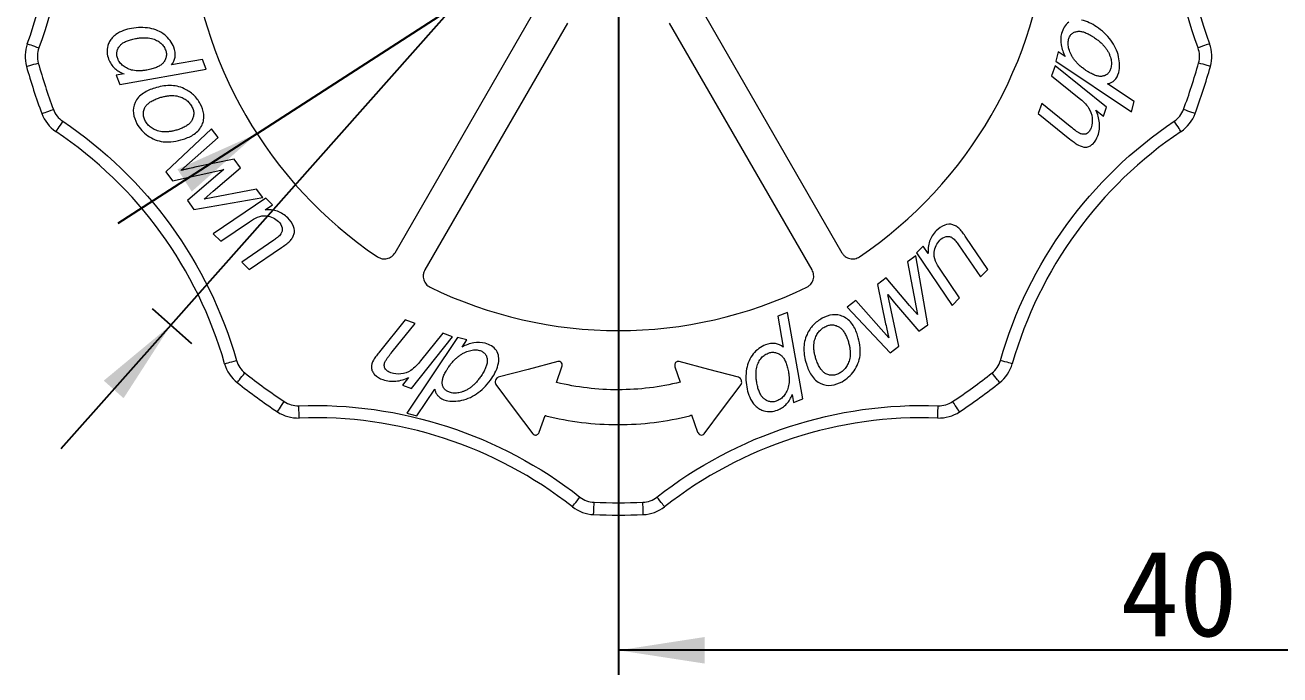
# Model space of a CAD drawing. Header units: millimetres. Extents: x 2 to 295, y 1 to 209.
# Drawn here: x 67.1 to 118.1, y 91.2 to 117.6 of the extents above; entities that cross this region are included whole.
import ezdxf

# ---------------------------------------------------------------- set-up
doc = ezdxf.new("R2010")
doc.units = ezdxf.units.MM
doc.linetypes.add('CENTER', pattern=[10.16, 6.35, -1.27, 1.27, -1.27])
doc.layers.add('DIM', color=5, linetype='Continuous')
doc.layers.add('中心线', color=1, linetype='CENTER', lineweight=15)
doc.styles.add('SLDTEXTSTYLE0', font='SIMSUN.TTC', dxfattribs={"width": 0.67})
doc.styles.add('SLDTEXTSTYLE14', font='SIMSUN.TTC')
doc.dimstyles.new('SLDDIMSTYLE0', dxfattribs={"dimtxt": 3.5, "dimasz": 3.5, "dimexe": 0, "dimexo": 0.0625, "dimgap": 0.875, "dimtad": 2, "dimrnd": 1e-09, "dimzin": 12, "dimdsep": 46, "dimtxsty": 'SLDTEXTSTYLE0', "dimsah": 1, "dimcen": 0.09, "dimadec": 0, "dimazin": 3, "dimtfac": 1, "dimtmove": 0, "dimatfit": 0, "dimfxl": 0, "dimfrac": 2, "dimtolj": 1, "dimtzin": 12, "dimarcsym": 0})
doc.dimstyles.new('SLDDIMSTYLE2', dxfattribs={"dimtxt": 3.5, "dimasz": 3.5, "dimexe": 0, "dimexo": 0.0625, "dimgap": 0.875, "dimtad": 2, "dimrnd": 1e-09, "dimzin": 12, "dimdsep": 46, "dimtxsty": 'SLDTEXTSTYLE0', "dimsah": 1, "dimcen": 0.09, "dimadec": 0, "dimazin": 3, "dimtfac": 1, "dimtofl": 0, "dimtmove": 0, "dimatfit": 3, "dimfxl": 0, "dimfrac": 2, "dimtolj": 1, "dimtzin": 12, "dimarcsym": 0})

# ---------------------------------------------------------------- blocks, each defined once
blk = doc.blocks.new('_D_1')
at = {"layer": 'DIM'}
for p, q in [((105.918, 132.196), (124.641, 144.291)), ((76.519, 113.204), (105.918, 132.196)), ((76.519, 113.204), (70.865, 109.551))]:
    blk.add_line(p, q, dxfattribs=at)
for points in [[(105.918, 132.196), (109.15, 133.643), (108.565, 134.547)], [(76.519, 113.204), (73.287, 111.757), (73.871, 110.852)]]:
    blk.add_solid(points, dxfattribs=at)
at = {"layer": 'DIM', "char_height": 3.5, "attachment_point": 1, "rotation": 32.8634, "style": 'SLDTEXTSTYLE14'}
for s, insert in [('35', (120.144, 146.235)), ('%%c', (116.893, 144.135))]:
    blk.add_mtext(s, dxfattribs=dict(at, insert=insert))
blk = doc.blocks.new('_D_2')
at = {"layer": 'DIM'}
for p, q in [((106.2, 142.829), (115.174, 152.944)), ((107.061, 142.065), (105.452, 143.492)), ((73.018, 105.426), (106.2, 142.829)), ((73.879, 104.662), (72.27, 106.09)), ((73.018, 105.426), (68.551, 100.391))]:
    blk.add_line(p, q, dxfattribs=at)
for points in [[(106.2, 142.829), (108.926, 145.089), (108.12, 145.804)], [(73.018, 105.426), (70.292, 103.165), (71.098, 102.451)]]:
    blk.add_solid(points, dxfattribs=at)
at = {"layer": 'DIM', "char_height": 3.5, "attachment_point": 1, "rotation": 48.4215, "style": 'SLDTEXTSTYLE14'}
for s, insert in [('50', (110.321, 153.611)), ('%%c', (107.753, 150.716))]:
    blk.add_mtext(s, dxfattribs=dict(at, insert=insert))
blk = doc.blocks.new('_D_4')
at = {"layer": 'DIM'}
for p, q in [((91.218, 121.7), (91.218, 91.202)), ((131.218, 102.2), (131.218, 91.202)), ((131.218, 92.202), (91.218, 92.202))]:
    blk.add_line(p, q, dxfattribs=at)
for points in [[(91.218, 92.202), (94.718, 91.664), (94.718, 92.741)], [(131.218, 92.202), (127.718, 92.741), (127.718, 91.664)]]:
    blk.add_solid(points, dxfattribs=at)
at = {"layer": 'DIM', "insert": (111.626, 96.275), "char_height": 3.5, "attachment_point": 1, "style": 'SLDTEXTSTYLE14'}
blk.add_mtext('40', dxfattribs=at)
blk = doc.blocks.new('SW_CENTERMARKSYMBOL_0')
at = {"layer": '中心线', "color": 0}
for p, q in [((0, 5), (0, 19.5)), ((0, 0), (0, 2.5)), ((-5, 0), (-19.5, 0)), ((0, 0), (-2.5, 0)), ((0, 0), (0, -2.5)), ((0, 0), (2.5, 0)), ((5, 0), (19.5, 0)), ((0, -5), (0, -19.5))]:
    blk.add_line(p, q, dxfattribs=at)

msp = doc.modelspace()

# ---------------------------------------------------------------- linework, layer by layer
at = {"color": 7, "linetype": 'Continuous', "lineweight": 15}
for p, q in [((82.133, 108.364), (87.928, 118.401)), ((94.508, 118.401), (100.303, 108.364)), ((89.141, 117.701), (83.346, 107.664)), ((99.091, 107.664), (93.296, 117.701)), ((109.098, 116.536), (108.998, 116.157)), ((109.387, 116.342), (109.098, 116.536)), ((70.943, 115.208), (74.455, 115.826)), ((74.302, 116.225), (73.042, 116.003)), ((74.455, 115.826), (74.302, 116.225)), ((108.974, 115.958), (108.829, 115.553)), ((111.066, 114.28), (108.974, 115.958)), ((108.998, 116.157), (112.079, 114.093)), ((71.121, 115.637), (70.8, 115.581)), ((70.8, 115.581), (70.943, 115.208)), ((108.829, 115.553), (109.95, 114.654)), ((112.189, 114.508), (111.105, 115.235)), ((108.425, 114.427), (108.28, 114.023)), ((109.586, 113.497), (108.425, 114.427)), ((110.936, 113.918), (111.066, 114.28)), ((112.079, 114.093), (112.189, 114.508)), ((108.28, 114.023), (109.576, 112.983)), ((110.629, 114.165), (110.936, 113.918)), ((74.674, 113.4), (72.814, 111.654)), ((74.94, 113.045), (74.674, 113.4)), ((73.431, 111.71), (74.939, 113.045)), ((73.083, 111.294), (75.179, 111.749)), ((75.593, 112.173), (73.989, 111.837)), ((74.736, 110.863), (75.857, 111.82)), ((75.179, 111.749), (74.842, 111.479)), ((75.857, 111.82), (75.593, 112.173)), ((72.814, 111.654), (73.083, 111.294)), ((74.842, 111.479), (73.691, 110.482)), ((76.508, 110.95), (74.368, 110.546)), ((74.368, 110.547), (74.736, 110.863)), ((76.759, 110.616), (76.508, 110.95)), ((73.691, 110.482), (73.959, 110.125)), ((73.959, 110.125), (76.759, 110.616)), ((76.878, 110.588), (74.743, 109.134)), ((76.849, 110.109), (77.153, 110.315)), ((77.153, 110.315), (76.878, 110.588)), ((75.048, 108.831), (76.214, 109.625)), ((74.743, 109.134), (75.048, 108.831)), ((77.2, 108.87), (75.901, 107.986)), ((105.048, 108.681), (105.932, 107.383)), ((106.235, 107.688), (105.341, 109.001)), ((76.207, 107.683), (77.519, 108.577)), ((103.302, 108.24), (102.968, 107.99)), ((103.793, 105.44), (103.302, 108.24)), ((103.603, 108.634), (103.33, 108.359)), ((103.33, 108.359), (104.784, 106.224)), ((103.809, 108.33), (103.603, 108.634)), ((75.901, 107.986), (76.207, 107.683)), ((102.968, 107.99), (103.372, 105.849)), ((105.087, 106.53), (104.293, 107.696)), ((105.932, 107.383), (106.235, 107.688)), ((102.098, 107.339), (101.745, 107.074)), ((103.055, 106.218), (102.098, 107.339)), ((101.745, 107.074), (102.081, 105.47)), ((102.169, 106.661), (102.439, 106.323)), ((102.624, 104.564), (102.169, 106.661)), ((100.873, 106.421), (100.518, 106.155)), ((100.518, 106.155), (102.264, 104.295)), ((102.208, 104.912), (100.873, 106.421)), ((102.439, 106.323), (103.436, 105.173)), ((103.371, 105.849), (103.055, 106.218)), ((104.784, 106.224), (105.087, 106.53)), ((82.541, 105.638), (81.502, 104.342)), ((82.946, 105.493), (82.541, 105.638)), ((98.092, 105.936), (97.693, 105.783)), ((97.693, 105.783), (97.915, 104.523)), ((98.71, 102.424), (98.092, 105.936)), ((82.015, 104.332), (82.946, 105.493)), ((103.436, 105.173), (103.793, 105.44)), ((84.676, 104.92), (82.612, 101.839)), ((82.799, 102.852), (84.476, 104.944)), ((84.072, 105.089), (83.173, 103.968)), ((84.476, 104.944), (84.072, 105.089)), ((85.054, 104.82), (84.676, 104.92)), ((84.861, 104.531), (85.054, 104.82)), ((102.264, 104.295), (102.624, 104.564)), ((87.544, 103.623), (86.332, 103.302)), ((88.756, 103.943), (87.544, 103.623)), ((88.702, 103.092), (88.921, 103.723)), ((93.516, 103.723), (93.731, 103.103)), ((94.893, 103.623), (93.681, 103.943)), ((96.104, 103.302), (94.893, 103.623)), ((82.683, 103.289), (82.437, 102.982)), ((82.437, 102.982), (82.799, 102.852)), ((83.027, 101.729), (83.754, 102.813)), ((86.231, 103.012), (86.983, 102.009)), ((95.454, 102.009), (96.205, 103.012)), ((98.281, 102.603), (98.337, 102.282)), ((98.337, 102.282), (98.71, 102.424)), ((82.612, 101.839), (83.027, 101.729)), ((86.983, 102.009), (87.735, 101.006)), ((88.001, 101.076), (88.235, 101.752)), ((94.194, 101.774), (94.436, 101.076)), ((94.702, 101.006), (95.454, 102.009))]:
    msp.add_line(p, q, dxfattribs=at)
at = {"color": 7, "linetype": 'Continuous', "lineweight": 15, "flags": 128}
for points in [[(67.185, 116.862), (67.194, 116.859), (67.22, 116.849), (67.264, 116.833), (67.322, 116.812), (67.393, 116.786), (67.474, 116.756), (67.563, 116.724), (67.654, 116.69)], [(115.252, 116.862), (115.243, 116.859), (115.216, 116.849), (115.173, 116.833), (115.115, 116.812), (115.043, 116.786), (114.962, 116.756), (114.874, 116.724), (114.783, 116.69)], [(67.149, 115.941), (67.158, 115.944), (67.186, 115.952), (67.23, 115.964), (67.29, 115.981), (67.363, 116.001), (67.446, 116.025), (67.537, 116.05), (67.631, 116.076)], [(115.288, 115.941), (115.278, 115.944), (115.251, 115.952), (115.206, 115.964), (115.147, 115.981), (115.074, 116.001), (114.99, 116.025), (114.9, 116.05), (114.806, 116.076)], [(67.774, 114.02), (67.783, 114.023), (67.809, 114.033), (67.853, 114.049), (67.911, 114.071), (67.982, 114.097), (68.063, 114.127), (68.151, 114.16), (68.242, 114.193)], [(114.663, 114.02), (114.654, 114.023), (114.628, 114.033), (114.584, 114.049), (114.526, 114.071), (114.455, 114.097), (114.374, 114.127), (114.286, 114.16), (114.194, 114.193)], [(68.622, 113.711), (68.568, 113.63), (68.515, 113.552), (68.467, 113.48), (68.425, 113.417), (68.39, 113.366), (68.364, 113.327), (68.349, 113.304), (68.343, 113.296)], [(114.093, 113.296), (114.088, 113.304), (114.072, 113.327), (114.046, 113.366), (114.012, 113.417), (113.969, 113.48), (113.921, 113.552), (113.869, 113.63), (113.814, 113.711)], [(75.206, 103.85), (75.215, 103.853), (75.243, 103.861), (75.287, 103.873), (75.347, 103.89), (75.42, 103.911), (75.503, 103.935), (75.593, 103.96), (75.687, 103.987)], [(107.231, 103.85), (107.221, 103.853), (107.194, 103.861), (107.15, 103.873), (107.09, 103.89), (107.017, 103.911), (106.934, 103.935), (106.844, 103.96), (106.75, 103.987)], [(75.719, 103.085), (75.724, 103.092), (75.742, 103.114), (75.771, 103.151), (75.809, 103.199), (75.856, 103.259), (75.91, 103.327), (75.968, 103.4), (76.029, 103.477)], [(106.718, 103.085), (106.712, 103.092), (106.695, 103.114), (106.666, 103.151), (106.627, 103.199), (106.58, 103.259), (106.527, 103.327), (106.469, 103.4), (106.408, 103.477)], [(77.353, 101.897), (77.358, 101.905), (77.374, 101.929), (77.4, 101.967), (77.434, 102.019), (77.476, 102.082), (77.524, 102.154), (77.576, 102.232), (77.63, 102.313)], [(78.239, 101.646), (78.239, 101.656), (78.238, 101.684), (78.236, 101.73), (78.234, 101.793), (78.231, 101.868), (78.228, 101.955), (78.225, 102.048), (78.221, 102.146)], [(104.197, 101.646), (104.198, 101.656), (104.199, 101.684), (104.2, 101.73), (104.203, 101.793), (104.205, 101.868), (104.209, 101.955), (104.212, 102.048), (104.215, 102.146)], [(105.084, 101.897), (105.078, 101.905), (105.063, 101.929), (105.037, 101.967), (105.003, 102.019), (104.961, 102.082), (104.913, 102.154), (104.861, 102.232), (104.806, 102.313)], [(89.344, 98.038), (89.35, 98.046), (89.367, 98.068), (89.396, 98.105), (89.434, 98.153), (89.481, 98.213), (89.534, 98.281), (89.592, 98.355), (89.652, 98.432)], [(90.208, 97.72), (90.209, 97.73), (90.21, 97.758), (90.212, 97.804), (90.214, 97.866), (90.217, 97.942), (90.221, 98.029), (90.224, 98.122), (90.228, 98.22)], [(92.229, 97.72), (92.228, 97.73), (92.227, 97.758), (92.225, 97.804), (92.223, 97.866), (92.22, 97.942), (92.216, 98.029), (92.212, 98.122), (92.208, 98.22)], [(93.093, 98.038), (93.087, 98.046), (93.07, 98.068), (93.041, 98.105), (93.003, 98.153), (92.956, 98.213), (92.903, 98.281), (92.845, 98.355), (92.785, 98.432)]]:
    msp.add_lwpolyline(points, dxfattribs=at)
at = {"color": 7, "linetype": 'Continuous', "lineweight": 15}
for centre, radius, start, end in [((51.218, 122.7), 17, 339.9158, 20.0842), ((131.218, 122.7), 17, 159.9158, 200.0842), ((91.218, 122.7), 17.5, 184.0478, 235.9522), ((91.218, 122.7), 17.5, 304.0478, 355.9522), ((68.593, 116.347), 1.5, 159.9158, 195.6843), ((113.843, 116.347), 1.5, 344.3157, 20.0842), ((91.218, 122.7), 25, 195.6843, 200.3157), ((91.218, 122.7), 25, 339.6843, 344.3157), ((69.18, 114.541), 1.5, 200.3157, 236.0842), ((113.257, 114.541), 1.5, 303.9158, 339.6843), ((58.858, 99.188), 17, 15.9158, 56.0842), ((123.579, 99.188), 17, 123.9158, 164.0842), ((91.218, 122.7), 17.5, 244.0478, 295.9522), ((76.649, 104.261), 1.5, 195.9158, 231.6843), ((105.788, 104.261), 1.5, 308.3157, 344.0842), ((91.218, 122.7), 25, 231.6843, 236.3157), ((91.218, 122.7), 25, 303.6843, 308.3157), ((78.185, 103.145), 1.5, 236.3157, 272.0842), ((78.858, 84.657), 17, 51.9158, 92.0842), ((103.579, 84.657), 17, 87.9158, 128.0842), ((104.252, 103.145), 1.5, 267.9158, 303.6843), ((90.269, 99.219), 1.5, 231.9158, 267.6843), ((92.168, 99.219), 1.5, 272.3157, 308.0842), ((91.218, 122.7), 25, 267.6843, 272.3157)]:
    msp.add_arc(centre, radius, start, end, dxfattribs=at)
for points in [[(67.654, 128.709), (69.073, 124.829), (69.073, 120.571), (67.654, 116.69)], [(114.783, 116.69), (113.364, 120.571), (113.364, 124.829), (114.783, 128.709)], [(71.426, 117.485), (71.197, 117.444), (70.971, 117.371), (70.783, 117.234)], [(72.161, 117.489), (71.918, 117.533), (71.668, 117.527), (71.426, 117.485)], [(72.774, 117.218), (72.598, 117.36), (72.383, 117.448), (72.161, 117.489)], [(110.658, 117.55), (110.47, 117.676), (110.263, 117.777), (110.04, 117.819)], [(111.238, 117.001), (111.078, 117.216), (110.88, 117.401), (110.658, 117.55)], [(73.141, 116.718), (73.066, 116.914), (72.937, 117.086), (72.774, 117.218)], [(109.235, 117.28), (109.195, 117.129), (109.185, 116.969), (109.213, 116.814)], [(111.553, 116.328), (111.501, 116.572), (111.388, 116.801), (111.238, 117.001)], [(67.654, 116.69), (67.582, 116.493), (67.574, 116.278), (67.631, 116.076)], [(73.189, 116.319), (73.213, 116.453), (73.19, 116.591), (73.141, 116.718)], [(109.213, 116.814), (109.243, 116.648), (109.306, 116.49), (109.387, 116.342)], [(111.556, 115.691), (111.611, 115.898), (111.598, 116.118), (111.553, 116.328)], [(114.806, 116.076), (114.863, 116.278), (114.855, 116.493), (114.783, 116.69)], [(67.631, 116.076), (67.809, 115.44), (68.013, 114.814), (68.242, 114.193)], [(73.042, 116.003), (73.118, 116.093), (73.168, 116.203), (73.189, 116.319)], [(114.194, 114.193), (114.424, 114.814), (114.627, 115.44), (114.806, 116.076)], [(111.378, 115.37), (111.469, 115.455), (111.524, 115.57), (111.556, 115.691)], [(68.242, 114.193), (68.315, 113.997), (68.448, 113.828), (68.622, 113.711)], [(110.335, 114.258), (110.414, 114.137), (110.461, 113.998), (110.477, 113.855)], [(110.477, 113.855), (110.492, 113.718), (110.482, 113.578), (110.436, 113.449)], [(113.814, 113.711), (113.989, 113.828), (114.121, 113.997), (114.194, 114.193)], [(68.622, 113.711), (72.051, 111.405), (74.554, 107.961), (75.687, 103.987)], [(71.641, 113.611), (71.747, 113.416), (71.901, 113.249), (72.083, 113.121)], [(106.75, 103.987), (107.883, 107.961), (110.386, 111.405), (113.814, 113.711)], [(72.083, 113.121), (72.268, 112.991), (72.484, 112.906), (72.708, 112.877)], [(110.499, 112.784), (110.599, 112.876), (110.667, 112.996), (110.712, 113.123)], [(109.916, 112.74), (110.012, 112.69), (110.115, 112.653), (110.225, 112.655)], [(78.002, 109.437), (77.954, 109.567), (77.873, 109.683), (77.774, 109.78)], [(77.396, 109.63), (77.467, 109.56), (77.523, 109.474), (77.542, 109.375)], [(78.025, 109.11), (78.059, 109.217), (78.041, 109.332), (78.002, 109.437)], [(104.482, 109.484), (104.351, 109.435), (104.236, 109.354), (104.138, 109.255)], [(104.808, 109.506), (104.701, 109.54), (104.586, 109.522), (104.482, 109.484)], [(104.288, 108.877), (104.358, 108.948), (104.444, 109.005), (104.543, 109.023)], [(85.333, 104.705), (85.167, 104.675), (85.008, 104.612), (84.861, 104.531)], [(85.799, 104.683), (85.647, 104.723), (85.488, 104.733), (85.333, 104.705)], [(97.2, 104.622), (97.004, 104.547), (96.832, 104.418), (96.7, 104.255)], [(97.599, 104.67), (97.465, 104.694), (97.327, 104.671), (97.2, 104.622)], [(97.915, 104.523), (97.825, 104.599), (97.715, 104.65), (97.599, 104.67)], [(96.7, 104.255), (96.558, 104.079), (96.47, 103.865), (96.429, 103.642)], [(100.797, 103.564), (100.928, 103.749), (101.012, 103.965), (101.041, 104.19)], [(75.687, 103.987), (75.744, 103.785), (75.864, 103.607), (76.029, 103.477)], [(81.259, 104.002), (81.209, 103.906), (81.171, 103.803), (81.173, 103.693)], [(82.777, 103.583), (82.656, 103.504), (82.517, 103.457), (82.374, 103.441)], [(86.069, 103.26), (86.195, 103.448), (86.296, 103.655), (86.338, 103.878)], [(96.429, 103.642), (96.385, 103.399), (96.391, 103.15), (96.433, 102.907)], [(106.408, 103.477), (106.573, 103.607), (106.692, 103.785), (106.75, 103.987)], [(76.029, 103.477), (76.547, 103.067), (77.08, 102.68), (77.63, 102.313)], [(81.303, 103.419), (81.394, 103.319), (81.515, 103.251), (81.642, 103.206)], [(82.374, 103.441), (82.237, 103.426), (82.097, 103.436), (81.967, 103.482)], [(85.52, 102.68), (85.734, 102.84), (85.92, 103.038), (86.069, 103.26)], [(100.307, 103.123), (100.502, 103.228), (100.669, 103.382), (100.797, 103.564)], [(104.806, 102.313), (105.357, 102.68), (105.889, 103.067), (106.408, 103.477)], [(84.846, 102.365), (85.091, 102.417), (85.319, 102.53), (85.52, 102.68)], [(96.433, 102.907), (96.474, 102.678), (96.547, 102.452), (96.684, 102.264)], [(77.63, 102.313), (77.805, 102.197), (78.012, 102.138), (78.221, 102.146)], [(78.221, 102.146), (82.35, 102.296), (86.4, 100.98), (89.652, 98.432)], [(83.889, 102.541), (83.974, 102.449), (84.089, 102.394), (84.209, 102.362)], [(84.209, 102.362), (84.417, 102.307), (84.636, 102.32), (84.846, 102.365)], [(92.785, 98.432), (96.037, 100.98), (100.086, 102.296), (104.215, 102.146)], [(104.215, 102.146), (104.425, 102.138), (104.632, 102.197), (104.806, 102.313)], [(89.652, 98.432), (89.817, 98.302), (90.019, 98.228), (90.228, 98.22)], [(90.228, 98.22), (90.889, 98.193), (91.548, 98.193), (92.208, 98.22)], [(92.208, 98.22), (92.418, 98.228), (92.62, 98.302), (92.785, 98.432)]]:
    msp.add_open_spline(points, degree=3, dxfattribs=at)
for points, knots in [([(109.53, 117.734), (109.453, 117.682), (109.389, 117.613), (109.293, 117.457), (109.259, 117.37), (109.235, 117.28)], [0, 0, 0, 0, 0.5, 0.5, 1, 1, 1, 1]), ([(109.521, 117.043), (109.528, 117.067), (109.542, 117.114), (109.575, 117.177), (109.615, 117.232), (109.663, 117.278), (109.72, 117.315), (109.784, 117.343), (109.83, 117.354), (109.855, 117.36)], [0, 0, 0, 0, 0.15427, 0.298318, 0.435656, 0.570321, 0.706591, 0.848597, 1, 1, 1, 1]), ([(109.855, 117.36), (109.875, 117.363), (109.916, 117.369), (109.982, 117.367), (110.051, 117.358), (110.123, 117.34), (110.2, 117.314), (110.281, 117.279), (110.365, 117.236), (110.454, 117.186), (110.513, 117.147), (110.543, 117.127)], [0, 0, 0, 0, 0.082249, 0.169216, 0.26231, 0.362684, 0.471258, 0.588759, 0.715762, 0.852721, 1, 1, 1, 1]), ([(70.783, 117.234), (70.756, 117.213), (70.704, 117.173), (70.634, 117.104), (70.574, 117.031), (70.525, 116.953), (70.484, 116.871), (70.466, 116.813), (70.457, 116.784)], [0, 0, 0, 0, 0.178941, 0.350272, 0.515888, 0.677881, 0.838488, 1, 1, 1, 1]), ([(70.925, 116.753), (70.938, 116.77), (70.965, 116.805), (71.016, 116.851), (71.073, 116.894), (71.139, 116.933), (71.212, 116.968), (71.294, 117), (71.383, 117.028), (71.481, 117.053), (71.549, 117.066), (71.584, 117.072)], [0, 0, 0, 0, 0.086372, 0.176531, 0.271775, 0.373211, 0.481754, 0.598153, 0.723014, 0.85683, 1, 1, 1, 1]), ([(71.584, 117.072), (71.638, 117.081), (71.742, 117.097), (71.895, 117.108), (72.036, 117.107), (72.165, 117.093), (72.284, 117.067), (72.357, 117.038), (72.392, 117.023)], [0, 0, 0, 0, 0.200672, 0.385926, 0.556876, 0.71494, 0.861907, 1, 1, 1, 1]), ([(72.392, 117.023), (72.424, 117.008), (72.487, 116.977), (72.572, 116.919), (72.647, 116.855), (72.709, 116.783), (72.762, 116.704), (72.786, 116.646), (72.799, 116.617)], [0, 0, 0, 0, 0.183217, 0.356223, 0.521474, 0.681785, 0.840232, 1, 1, 1, 1]), ([(109.623, 116.42), (109.605, 116.459), (109.571, 116.533), (109.534, 116.645), (109.509, 116.751), (109.499, 116.853), (109.501, 116.951), (109.514, 117.013), (109.521, 117.043)], [0, 0, 0, 0, 0.196885, 0.379021, 0.548082, 0.706156, 0.855796, 1, 1, 1, 1]), ([(110.543, 117.127), (110.591, 117.094), (110.682, 117.03), (110.808, 116.927), (110.918, 116.821), (111.012, 116.713), (111.091, 116.602), (111.132, 116.524), (111.152, 116.486)], [0, 0, 0, 0, 0.193511, 0.374759, 0.544723, 0.704591, 0.855789, 1, 1, 1, 1]), ([(70.457, 116.784), (70.431, 116.693), (70.422, 116.598), (70.434, 116.412), (70.455, 116.32), (70.489, 116.233)], [0, 0, 0, 0, 0.5, 0.5, 1, 1, 1, 1]), ([(70.858, 116.257), (70.85, 116.282), (70.833, 116.33), (70.821, 116.404), (70.819, 116.477), (70.829, 116.549), (70.85, 116.619), (70.881, 116.688), (70.91, 116.731), (70.925, 116.753)], [0, 0, 0, 0, 0.149103, 0.291074, 0.428795, 0.565412, 0.70415, 0.848091, 1, 1, 1, 1]), ([(72.799, 116.617), (72.808, 116.592), (72.825, 116.542), (72.838, 116.465), (72.84, 116.391), (72.83, 116.318), (72.809, 116.247), (72.776, 116.177), (72.746, 116.135), (72.731, 116.113)], [0, 0, 0, 0, 0.152252, 0.296209, 0.434748, 0.571086, 0.708596, 0.850569, 1, 1, 1, 1]), ([(110.224, 115.779), (110.178, 115.811), (110.089, 115.873), (109.967, 115.975), (109.859, 116.08), (109.765, 116.189), (109.685, 116.301), (109.643, 116.381), (109.623, 116.42)], [0, 0, 0, 0, 0.188283, 0.366373, 0.535297, 0.696255, 0.850632, 1, 1, 1, 1]), ([(111.152, 116.486), (111.168, 116.449), (111.2, 116.378), (111.234, 116.27), (111.255, 116.165), (111.263, 116.064), (111.259, 115.965), (111.245, 115.902), (111.238, 115.871)], [0, 0, 0, 0, 0.189746, 0.367499, 0.535076, 0.694638, 0.848688, 1, 1, 1, 1]), ([(70.489, 116.233), (70.543, 116.092), (70.626, 115.963), (70.845, 115.76), (70.979, 115.686), (71.121, 115.637)], [0, 0, 0, 0, 0.5, 0.5, 1, 1, 1, 1]), ([(71.259, 115.852), (71.227, 115.868), (71.165, 115.9), (71.081, 115.958), (71.008, 116.022), (70.946, 116.094), (70.895, 116.172), (70.87, 116.229), (70.858, 116.257)], [0, 0, 0, 0, 0.184001, 0.35766, 0.523299, 0.683586, 0.841462, 1, 1, 1, 1]), ([(72.037, 115.791), (71.985, 115.783), (71.887, 115.767), (71.742, 115.759), (71.607, 115.762), (71.482, 115.778), (71.365, 115.806), (71.294, 115.837), (71.259, 115.852)], [0, 0, 0, 0, 0.1958476, 0.3780093, 0.5477597, 0.7066721, 0.8566612, 1, 1, 1, 1]), ([(72.731, 116.113), (72.717, 116.096), (72.689, 116.061), (72.637, 116.015), (72.577, 115.973), (72.508, 115.934), (72.43, 115.898), (72.344, 115.866), (72.249, 115.837), (72.146, 115.811), (72.074, 115.798), (72.037, 115.791)], [0, 0, 0, 0, 0.083469, 0.171553, 0.265535, 0.366468, 0.475208, 0.592438, 0.718703, 0.85444, 1, 1, 1, 1]), ([(111.238, 115.871), (111.231, 115.846), (111.217, 115.798), (111.184, 115.732), (111.145, 115.675), (111.097, 115.628), (111.042, 115.59), (110.979, 115.56), (110.934, 115.549), (110.911, 115.543)], [0, 0, 0, 0, 0.15854, 0.305818, 0.44503, 0.57995, 0.714709, 0.853456, 1, 1, 1, 1]), ([(110.911, 115.543), (110.891, 115.54), (110.851, 115.533), (110.787, 115.535), (110.719, 115.544), (110.647, 115.562), (110.57, 115.589), (110.49, 115.624), (110.404, 115.668), (110.315, 115.719), (110.255, 115.759), (110.224, 115.779)], [0, 0, 0, 0, 0.07969, 0.164625, 0.256316, 0.355966, 0.464513, 0.582686, 0.711047, 0.850036, 1, 1, 1, 1]), ([(111.105, 115.235), (111.124, 115.239), (111.164, 115.246), (111.221, 115.266), (111.276, 115.293), (111.329, 115.328), (111.361, 115.356), (111.378, 115.37)], [0, 0, 0, 0, 0.1949273, 0.3893144, 0.5863107, 0.7889441, 1, 1, 1, 1]), ([(72.364, 115.061), (72.201, 115.01), (72.044, 114.945), (71.759, 114.758), (71.633, 114.632), (71.563, 114.474)], [0, 0, 0, 0, 0.5, 0.5, 1, 1, 1, 1]), ([(73.564, 115.033), (73.471, 115.077), (73.374, 115.11), (73.173, 115.152), (73.07, 115.162), (72.765, 115.161), (72.561, 115.122), (72.364, 115.061)], [0, 0, 0, 0, 0.25, 0.25, 0.5, 0.5, 1, 1, 1, 1]), ([(74.218, 114.418), (74.145, 114.553), (74.051, 114.676), (73.831, 114.883), (73.703, 114.968), (73.564, 115.033)], [0, 0, 0, 0, 0.5, 0.5, 1, 1, 1, 1]), ([(71.563, 114.474), (71.501, 114.336), (71.479, 114.183), (71.516, 113.885), (71.57, 113.744), (71.641, 113.611)], [0, 0, 0, 0, 0.5, 0.5, 1, 1, 1, 1]), ([(71.964, 114.263), (71.975, 114.282), (71.997, 114.321), (72.041, 114.375), (72.092, 114.426), (72.152, 114.474), (72.22, 114.52), (72.296, 114.562), (72.381, 114.602), (72.475, 114.64), (72.54, 114.661), (72.574, 114.672)], [0, 0, 0, 0, 0.0875817, 0.1785546, 0.2742526, 0.3758238, 0.4842296, 0.600262, 0.7245669, 0.8576702, 1, 1, 1, 1]), ([(72.574, 114.672), (72.625, 114.687), (72.724, 114.716), (72.871, 114.744), (73.01, 114.757), (73.142, 114.756), (73.267, 114.741), (73.345, 114.718), (73.383, 114.707)], [0, 0, 0, 0, 0.1941171, 0.3751368, 0.544414, 0.7036036, 0.8546925, 1, 1, 1, 1]), ([(73.383, 114.707), (73.414, 114.696), (73.475, 114.673), (73.56, 114.63), (73.638, 114.58), (73.708, 114.523), (73.771, 114.459), (73.826, 114.388), (73.857, 114.336), (73.872, 114.31)], [0, 0, 0, 0, 0.153228, 0.300318, 0.442759, 0.582187, 0.720345, 0.859026, 1, 1, 1, 1]), ([(73.872, 114.31), (73.885, 114.284), (73.91, 114.233), (73.936, 114.154), (73.95, 114.076), (73.952, 113.997), (73.942, 113.92), (73.921, 113.843), (73.899, 113.794), (73.887, 113.769)], [0, 0, 0, 0, 0.154528, 0.300536, 0.440561, 0.577472, 0.714335, 0.854219, 1, 1, 1, 1]), ([(74.289, 113.562), (74.319, 113.63), (74.341, 113.701), (74.364, 113.848), (74.366, 113.923), (74.341, 114.144), (74.289, 114.287), (74.218, 114.418)], [0, 0, 0, 0, 0.25, 0.25, 0.5, 0.5, 1, 1, 1, 1]), ([(109.95, 114.654), (110.022, 114.596), (110.092, 114.536), (110.223, 114.405), (110.285, 114.336), (110.335, 114.258)], [0, 0, 0, 0, 0.5, 0.5, 1, 1, 1, 1]), ([(71.985, 113.719), (71.971, 113.746), (71.945, 113.798), (71.919, 113.878), (71.903, 113.958), (71.9, 114.037), (71.909, 114.114), (71.93, 114.191), (71.953, 114.239), (71.964, 114.263)], [0, 0, 0, 0, 0.157767, 0.306, 0.447139, 0.584003, 0.719679, 0.857333, 1, 1, 1, 1]), ([(73.887, 113.769), (73.876, 113.75), (73.854, 113.711), (73.812, 113.657), (73.762, 113.606), (73.704, 113.557), (73.638, 113.512), (73.564, 113.47), (73.482, 113.431), (73.393, 113.395), (73.33, 113.374), (73.298, 113.364)], [0, 0, 0, 0, 0.090309, 0.183326, 0.280348, 0.382524, 0.490837, 0.606113, 0.729038, 0.860178, 1, 1, 1, 1]), ([(110.712, 113.123), (110.773, 113.292), (110.792, 113.474), (110.756, 113.827), (110.703, 114.001), (110.629, 114.165)], [0, 0, 0, 0, 0.5, 0.5, 1, 1, 1, 1]), ([(72.475, 113.325), (72.444, 113.337), (72.383, 113.359), (72.297, 113.402), (72.219, 113.452), (72.148, 113.508), (72.085, 113.572), (72.03, 113.642), (72, 113.693), (71.985, 113.719)], [0, 0, 0, 0, 0.154735, 0.30284, 0.44578, 0.585185, 0.722809, 0.860473, 1, 1, 1, 1]), ([(73.298, 113.364), (73.245, 113.349), (73.144, 113.319), (72.994, 113.291), (72.853, 113.276), (72.719, 113.277), (72.593, 113.291), (72.514, 113.314), (72.475, 113.325)], [0, 0, 0, 0, 0.195101, 0.37675, 0.546269, 0.705283, 0.855755, 1, 1, 1, 1]), ([(73.528, 112.982), (73.686, 113.031), (73.836, 113.095), (74.106, 113.284), (74.221, 113.41), (74.289, 113.562)], [0, 0, 0, 0, 0.5, 0.5, 1, 1, 1, 1]), ([(109.969, 113.22), (109.933, 113.238), (109.9, 113.26), (109.835, 113.304), (109.804, 113.328), (109.709, 113.399), (109.647, 113.447), (109.586, 113.497)], [0, 0, 0, 0, 0.25, 0.25, 0.5, 0.5, 1, 1, 1, 1]), ([(110.436, 113.449), (110.418, 113.399), (110.396, 113.352), (110.335, 113.266), (110.296, 113.228), (110.248, 113.205)], [0, 0, 0, 0, 0.5, 0.5, 1, 1, 1, 1]), ([(72.708, 112.877), (72.847, 112.859), (72.986, 112.866), (73.261, 112.907), (73.396, 112.94), (73.528, 112.982)], [0, 0, 0, 0, 0.5, 0.5, 1, 1, 1, 1]), ([(109.576, 112.983), (109.631, 112.94), (109.686, 112.897), (109.798, 112.814), (109.854, 112.773), (109.916, 112.74)], [0, 0, 0, 0, 0.5, 0.5, 1, 1, 1, 1]), ([(110.248, 113.205), (110.204, 113.184), (110.155, 113.176), (110.059, 113.184), (110.012, 113.199), (109.969, 113.22)], [0, 0, 0, 0, 0.5, 0.5, 1, 1, 1, 1]), ([(110.225, 112.655), (110.277, 112.655), (110.328, 112.671), (110.419, 112.718), (110.461, 112.749), (110.499, 112.784)], [0, 0, 0, 0, 0.5, 0.5, 1, 1, 1, 1]), ([(73.989, 111.837), (73.896, 111.816), (73.803, 111.795), (73.71, 111.774), (73.663, 111.764), (73.617, 111.753), (73.57, 111.743), (73.524, 111.732), (73.477, 111.724), (73.431, 111.71)], [0, 0, 0, 0, 0.0002861973, 0.0002861973, 0.0002861973, 0.0004292951, 0.0004292951, 0.0004292951, 0.0005724001, 0.0005724001, 0.0005724001, 0.0005724001]), ([(76.214, 109.625), (76.318, 109.696), (76.428, 109.76), (76.66, 109.853), (76.786, 109.882), (76.912, 109.864)], [0, 0, 0, 0, 0.5, 0.5, 1, 1, 1, 1]), ([(77.774, 109.78), (77.653, 109.9), (77.508, 109.995), (77.27, 110.078), (77.186, 110.096), (77.018, 110.114), (76.934, 110.115), (76.849, 110.109)], [0, 0, 0, 0, 0.5, 0.5, 0.75, 0.75, 1, 1, 1, 1]), ([(76.912, 109.864), (77.002, 109.851), (77.092, 109.826), (77.255, 109.748), (77.331, 109.695), (77.396, 109.63)], [0, 0, 0, 0, 0.5, 0.5, 1, 1, 1, 1]), ([(77.542, 109.375), (77.545, 109.353), (77.551, 109.31), (77.544, 109.246), (77.527, 109.185), (77.505, 109.148), (77.494, 109.13)], [0, 0, 0, 0, 0.260139, 0.507043, 0.75032, 1, 1, 1, 1]), ([(104.138, 109.255), (104.018, 109.134), (103.923, 108.989), (103.84, 108.751), (103.822, 108.667), (103.804, 108.5), (103.803, 108.415), (103.809, 108.33)], [0, 0, 0, 0, 0.5, 0.5, 0.75, 0.75, 1, 1, 1, 1]), ([(105.083, 109.334), (105.062, 109.354), (105.02, 109.392), (104.952, 109.44), (104.882, 109.479), (104.832, 109.497), (104.808, 109.506)], [0, 0, 0, 0, 0.265786, 0.518807, 0.762326, 1, 1, 1, 1]), ([(105.341, 109.001), (105.301, 109.059), (105.261, 109.116), (105.176, 109.229), (105.134, 109.284), (105.083, 109.334)], [0, 0, 0, 0, 0.5, 0.5, 1, 1, 1, 1]), ([(77.494, 109.13), (77.457, 109.075), (77.409, 109.031), (77.308, 108.946), (77.254, 108.907), (77.2, 108.87)], [0, 0, 0, 0, 0.5, 0.5, 1, 1, 1, 1]), ([(77.519, 108.577), (77.577, 108.617), (77.635, 108.657), (77.747, 108.742), (77.803, 108.784), (77.852, 108.835)], [0, 0, 0, 0, 0.5, 0.5, 1, 1, 1, 1]), ([(77.852, 108.835), (77.872, 108.856), (77.911, 108.898), (77.959, 108.966), (77.998, 109.036), (78.016, 109.086), (78.025, 109.11)], [0, 0, 0, 0, 0.265786, 0.518807, 0.762326, 1, 1, 1, 1]), ([(104.054, 108.393), (104.067, 108.484), (104.092, 108.573), (104.17, 108.737), (104.223, 108.812), (104.288, 108.877)], [0, 0, 0, 0, 0.5, 0.5, 1, 1, 1, 1]), ([(104.543, 109.023), (104.565, 109.026), (104.608, 109.032), (104.672, 109.026), (104.733, 109.008), (104.77, 108.986), (104.788, 108.975)], [0, 0, 0, 0, 0.260139, 0.507043, 0.75032, 1, 1, 1, 1]), ([(104.788, 108.975), (104.843, 108.938), (104.888, 108.89), (104.972, 108.789), (105.011, 108.736), (105.048, 108.681)], [0, 0, 0, 0, 0.5, 0.5, 1, 1, 1, 1]), ([(81.42, 108.2), (81.44, 108.188), (81.478, 108.164), (81.542, 108.138), (81.619, 108.118), (81.711, 108.11), (81.813, 108.123), (81.911, 108.156), (81.999, 108.209), (82.077, 108.278), (82.114, 108.335), (82.133, 108.364)], [0, 0, 0, 0, 0.082983, 0.165849, 0.250148, 0.373679, 0.500089, 0.623617, 0.750027, 0.874287, 1, 1, 1, 1]), ([(100.303, 108.364), (100.315, 108.345), (100.34, 108.306), (100.386, 108.256), (100.446, 108.204), (100.525, 108.157), (100.623, 108.124), (100.725, 108.11), (100.828, 108.119), (100.928, 108.147), (100.987, 108.182), (101.016, 108.2)], [0, 0, 0, 0, 0.0829829, 0.1658491, 0.2501484, 0.3736789, 0.5000892, 0.6236171, 0.7500275, 0.8742865, 1, 1, 1, 1]), ([(104.293, 107.696), (104.222, 107.8), (104.158, 107.909), (104.065, 108.141), (104.036, 108.267), (104.054, 108.393)], [0, 0, 0, 0, 0.5, 0.5, 1, 1, 1, 1]), ([(83.346, 107.664), (83.335, 107.644), (83.314, 107.604), (83.293, 107.538), (83.278, 107.46), (83.277, 107.368), (83.297, 107.267), (83.337, 107.172), (83.396, 107.087), (83.47, 107.015), (83.53, 106.981), (83.56, 106.964)], [0, 0, 0, 0, 0.082983, 0.165849, 0.250148, 0.373679, 0.500089, 0.623617, 0.750027, 0.874287, 1, 1, 1, 1]), ([(98.877, 106.964), (98.897, 106.975), (98.937, 106.997), (98.991, 107.039), (99.047, 107.096), (99.099, 107.171), (99.139, 107.266), (99.16, 107.367), (99.158, 107.47), (99.137, 107.572), (99.106, 107.633), (99.091, 107.664)], [0, 0, 0, 0, 0.082983, 0.165849, 0.250148, 0.373679, 0.500089, 0.623617, 0.750027, 0.874287, 1, 1, 1, 1]), ([(99.5, 105.699), (99.365, 105.626), (99.242, 105.533), (99.035, 105.313), (98.95, 105.184), (98.885, 105.046)], [0, 0, 0, 0, 0.5, 0.5, 1, 1, 1, 1]), ([(100.356, 105.77), (100.288, 105.801), (100.217, 105.822), (100.07, 105.846), (99.995, 105.847), (99.774, 105.823), (99.631, 105.77), (99.5, 105.699)], [0, 0, 0, 0, 0.25, 0.25, 0.5, 0.5, 1, 1, 1, 1]), ([(100.936, 105.01), (100.887, 105.167), (100.823, 105.317), (100.634, 105.587), (100.508, 105.702), (100.356, 105.77)], [0, 0, 0, 0, 0.5, 0.5, 1, 1, 1, 1]), ([(99.211, 104.864), (99.222, 104.895), (99.245, 104.956), (99.288, 105.041), (99.338, 105.119), (99.395, 105.189), (99.459, 105.252), (99.53, 105.308), (99.582, 105.338), (99.608, 105.353)], [0, 0, 0, 0, 0.153228, 0.300318, 0.442759, 0.582187, 0.720345, 0.859026, 1, 1, 1, 1]), ([(99.608, 105.353), (99.634, 105.366), (99.685, 105.392), (99.764, 105.417), (99.842, 105.431), (99.921, 105.433), (99.998, 105.424), (100.075, 105.403), (100.124, 105.38), (100.149, 105.368)], [0, 0, 0, 0, 0.154528, 0.300536, 0.440561, 0.577472, 0.714335, 0.854219, 1, 1, 1, 1]), ([(100.149, 105.368), (100.168, 105.358), (100.207, 105.336), (100.261, 105.293), (100.312, 105.243), (100.361, 105.185), (100.406, 105.119), (100.448, 105.045), (100.487, 104.964), (100.523, 104.874), (100.544, 104.811), (100.554, 104.779)], [0, 0, 0, 0, 0.090309, 0.183326, 0.280348, 0.382524, 0.490837, 0.606113, 0.729038, 0.860178, 1, 1, 1, 1]), ([(102.081, 105.47), (102.102, 105.377), (102.123, 105.284), (102.144, 105.191), (102.154, 105.145), (102.165, 105.098), (102.175, 105.052), (102.186, 105.005), (102.195, 104.958), (102.208, 104.912)], [0, 0, 0, 0, 0.0002861973, 0.0002861973, 0.0002861973, 0.0004292951, 0.0004292951, 0.0004292951, 0.0005724001, 0.0005724001, 0.0005724001, 0.0005724001]), ([(86.253, 104.388), (86.201, 104.465), (86.131, 104.529), (85.975, 104.625), (85.889, 104.659), (85.799, 104.683)], [0, 0, 0, 0, 0.5, 0.5, 1, 1, 1, 1]), ([(98.885, 105.046), (98.841, 104.952), (98.808, 104.855), (98.766, 104.655), (98.756, 104.551), (98.757, 104.246), (98.796, 104.042), (98.857, 103.846)], [0, 0, 0, 0, 0.25, 0.25, 0.5, 0.5, 1, 1, 1, 1]), ([(99.246, 104.056), (99.231, 104.107), (99.202, 104.205), (99.174, 104.352), (99.161, 104.492), (99.162, 104.623), (99.177, 104.748), (99.2, 104.826), (99.211, 104.864)], [0, 0, 0, 0, 0.1941171, 0.3751368, 0.544414, 0.7036036, 0.8546925, 1, 1, 1, 1]), ([(100.554, 104.779), (100.57, 104.727), (100.599, 104.626), (100.628, 104.476), (100.642, 104.334), (100.641, 104.2), (100.627, 104.074), (100.604, 103.995), (100.593, 103.956)], [0, 0, 0, 0, 0.195101, 0.37675, 0.546269, 0.705283, 0.855755, 1, 1, 1, 1]), ([(101.041, 104.19), (101.059, 104.328), (101.052, 104.467), (101.011, 104.742), (100.978, 104.877), (100.936, 105.01)], [0, 0, 0, 0, 0.5, 0.5, 1, 1, 1, 1]), ([(81.502, 104.342), (81.458, 104.287), (81.415, 104.232), (81.333, 104.12), (81.292, 104.064), (81.259, 104.002)], [0, 0, 0, 0, 0.5, 0.5, 1, 1, 1, 1]), ([(81.739, 103.949), (81.756, 103.985), (81.778, 104.018), (81.823, 104.083), (81.846, 104.114), (81.917, 104.209), (81.966, 104.271), (82.015, 104.332)], [0, 0, 0, 0, 0.25, 0.25, 0.5, 0.5, 1, 1, 1, 1]), ([(84.298, 103.694), (84.329, 103.74), (84.391, 103.829), (84.493, 103.951), (84.598, 104.059), (84.708, 104.153), (84.82, 104.233), (84.9, 104.275), (84.939, 104.295)], [0, 0, 0, 0, 0.188283, 0.366373, 0.535297, 0.696255, 0.850632, 1, 1, 1, 1]), ([(84.939, 104.295), (84.978, 104.313), (85.051, 104.347), (85.163, 104.384), (85.27, 104.409), (85.372, 104.419), (85.47, 104.417), (85.531, 104.404), (85.562, 104.397)], [0, 0, 0, 0, 0.196885, 0.379021, 0.548082, 0.706156, 0.855796, 1, 1, 1, 1]), ([(85.562, 104.397), (85.586, 104.39), (85.632, 104.376), (85.696, 104.343), (85.751, 104.303), (85.797, 104.255), (85.833, 104.198), (85.862, 104.134), (85.873, 104.088), (85.878, 104.064)], [0, 0, 0, 0, 0.15427, 0.298318, 0.435656, 0.570321, 0.706591, 0.848597, 1, 1, 1, 1]), ([(86.338, 103.878), (86.354, 103.965), (86.359, 104.055), (86.335, 104.229), (86.303, 104.314), (86.253, 104.388)], [0, 0, 0, 0, 0.5, 0.5, 1, 1, 1, 1]), ([(96.895, 103.873), (96.911, 103.906), (96.941, 103.969), (96.999, 104.054), (97.063, 104.128), (97.135, 104.191), (97.214, 104.243), (97.272, 104.268), (97.301, 104.28)], [0, 0, 0, 0, 0.183217, 0.356223, 0.521474, 0.681785, 0.840232, 1, 1, 1, 1]), ([(97.301, 104.28), (97.326, 104.289), (97.376, 104.306), (97.453, 104.319), (97.527, 104.321), (97.6, 104.311), (97.671, 104.29), (97.741, 104.257), (97.783, 104.228), (97.805, 104.213)], [0, 0, 0, 0, 0.152252, 0.296209, 0.434748, 0.571086, 0.708596, 0.850569, 1, 1, 1, 1]), ([(97.805, 104.213), (97.822, 104.199), (97.857, 104.17), (97.903, 104.118), (97.945, 104.058), (97.984, 103.989), (98.02, 103.911), (98.052, 103.825), (98.081, 103.731), (98.107, 103.627), (98.12, 103.555), (98.127, 103.518)], [0, 0, 0, 0, 0.083469, 0.171553, 0.265535, 0.366468, 0.475208, 0.592438, 0.718703, 0.85444, 1, 1, 1, 1]), ([(81.173, 103.693), (81.174, 103.641), (81.189, 103.59), (81.236, 103.499), (81.268, 103.457), (81.303, 103.419)], [0, 0, 0, 0, 0.5, 0.5, 1, 1, 1, 1]), ([(81.724, 103.67), (81.703, 103.714), (81.695, 103.763), (81.702, 103.859), (81.718, 103.906), (81.739, 103.949)], [0, 0, 0, 0, 0.5, 0.5, 1, 1, 1, 1]), ([(81.967, 103.482), (81.918, 103.5), (81.87, 103.522), (81.785, 103.583), (81.747, 103.622), (81.724, 103.67)], [0, 0, 0, 0, 0.5, 0.5, 1, 1, 1, 1]), ([(83.173, 103.968), (83.115, 103.896), (83.054, 103.826), (82.924, 103.695), (82.855, 103.633), (82.777, 103.583)], [0, 0, 0, 0, 0.5, 0.5, 1, 1, 1, 1]), ([(84.061, 103.007), (84.058, 103.027), (84.052, 103.067), (84.053, 103.131), (84.063, 103.199), (84.081, 103.271), (84.108, 103.348), (84.143, 103.429), (84.186, 103.514), (84.238, 103.603), (84.277, 103.663), (84.298, 103.694)], [0, 0, 0, 0, 0.07969, 0.164625, 0.256316, 0.355966, 0.464513, 0.582686, 0.711047, 0.850036, 1, 1, 1, 1]), ([(85.878, 104.064), (85.881, 104.043), (85.887, 104.002), (85.886, 103.936), (85.876, 103.867), (85.858, 103.795), (85.832, 103.718), (85.798, 103.637), (85.755, 103.553), (85.704, 103.464), (85.666, 103.405), (85.646, 103.375)], [0, 0, 0, 0, 0.082249, 0.169216, 0.26231, 0.362684, 0.471258, 0.588759, 0.715762, 0.852721, 1, 1, 1, 1]), ([(88.921, 103.723), (88.939, 103.777), (88.938, 103.839), (88.873, 103.932), (88.811, 103.958), (88.756, 103.943)], [0, 0, 0, 0, 0.5, 0.5, 1, 1, 1, 1]), ([(93.681, 103.943), (93.666, 103.947), (93.65, 103.948), (93.634, 103.946), (93.617, 103.943), (93.6, 103.938), (93.585, 103.931), (93.57, 103.923), (93.555, 103.912), (93.543, 103.9), (93.532, 103.888), (93.523, 103.873), (93.517, 103.858), (93.51, 103.84), (93.506, 103.821), (93.505, 103.802), (93.504, 103.783), (93.505, 103.764), (93.51, 103.745), (93.511, 103.737), (93.513, 103.73), (93.516, 103.723)], [0, 0, 0, 0, 0.0000468803, 0.0000468803, 0.0000468803, 0.000098067, 0.000098067, 0.000098067, 0.0001497389, 0.0001497389, 0.0001497389, 0.000199691, 0.000199691, 0.000199691, 0.0002562597, 0.0002562597, 0.0002562597, 0.0003139438, 0.0003139438, 0.0003139438, 0.0003364889, 0.0003364889, 0.0003364889, 0.0003364889]), ([(96.846, 103.065), (96.837, 103.119), (96.821, 103.224), (96.81, 103.376), (96.811, 103.517), (96.825, 103.647), (96.851, 103.766), (96.88, 103.838), (96.895, 103.873)], [0, 0, 0, 0, 0.200672, 0.385926, 0.556876, 0.71494, 0.861907, 1, 1, 1, 1]), ([(98.857, 103.846), (98.908, 103.682), (98.973, 103.526), (99.16, 103.24), (99.286, 103.114), (99.444, 103.044)], [0, 0, 0, 0, 0.5, 0.5, 1, 1, 1, 1]), ([(99.655, 103.445), (99.636, 103.456), (99.597, 103.478), (99.543, 103.522), (99.492, 103.573), (99.444, 103.633), (99.398, 103.701), (99.356, 103.778), (99.316, 103.863), (99.278, 103.956), (99.257, 104.022), (99.246, 104.056)], [0, 0, 0, 0, 0.0875817, 0.1785546, 0.2742526, 0.3758238, 0.4842296, 0.600262, 0.7245669, 0.8576702, 1, 1, 1, 1]), ([(100.593, 103.956), (100.581, 103.925), (100.559, 103.864), (100.516, 103.778), (100.466, 103.7), (100.41, 103.629), (100.347, 103.567), (100.277, 103.511), (100.225, 103.481), (100.199, 103.466)], [0, 0, 0, 0, 0.154735, 0.30284, 0.44578, 0.585185, 0.722809, 0.860473, 1, 1, 1, 1]), ([(81.642, 103.206), (81.811, 103.145), (81.993, 103.126), (82.346, 103.162), (82.52, 103.215), (82.683, 103.289)], [0, 0, 0, 0, 0.5, 0.5, 1, 1, 1, 1]), ([(85.646, 103.375), (85.613, 103.327), (85.549, 103.236), (85.446, 103.11), (85.34, 103), (85.232, 102.906), (85.121, 102.827), (85.043, 102.786), (85.005, 102.766)], [0, 0, 0, 0, 0.193511, 0.374759, 0.544723, 0.704591, 0.855789, 1, 1, 1, 1]), ([(86.332, 103.302), (86.304, 103.295), (86.281, 103.276), (86.245, 103.231), (86.231, 103.205), (86.212, 103.151), (86.207, 103.122), (86.208, 103.064), (86.214, 103.035), (86.231, 103.012)], [0, 0, 0, 0, 0.25, 0.25, 0.5, 0.5, 0.75, 0.75, 1, 1, 1, 1]), ([(93.731, 103.103), (92.908, 102.896), (92.062, 102.795), (90.366, 102.792), (89.526, 102.889), (88.702, 103.092)], [0, 0, 0, 0, 0.5, 0.5, 1, 1, 1, 1]), ([(96.205, 103.012), (96.223, 103.035), (96.229, 103.064), (96.23, 103.122), (96.225, 103.151), (96.206, 103.205), (96.192, 103.231), (96.156, 103.276), (96.133, 103.295), (96.104, 103.302)], [0, 0, 0, 0, 0.25, 0.25, 0.5, 0.5, 0.75, 0.75, 1, 1, 1, 1]), ([(97.165, 102.406), (97.148, 102.42), (97.113, 102.447), (97.067, 102.497), (97.024, 102.554), (96.985, 102.62), (96.95, 102.694), (96.918, 102.775), (96.89, 102.865), (96.865, 102.962), (96.852, 103.03), (96.846, 103.065)], [0, 0, 0, 0, 0.086372, 0.176531, 0.271775, 0.373211, 0.481754, 0.598153, 0.723014, 0.85683, 1, 1, 1, 1]), ([(98.127, 103.518), (98.135, 103.467), (98.151, 103.368), (98.16, 103.224), (98.156, 103.088), (98.14, 102.963), (98.112, 102.846), (98.081, 102.775), (98.066, 102.74)], [0, 0, 0, 0, 0.1958476, 0.3780093, 0.5477597, 0.7066721, 0.8566612, 1, 1, 1, 1]), ([(99.444, 103.044), (99.582, 102.982), (99.735, 102.96), (100.033, 102.997), (100.174, 103.051), (100.307, 103.123)], [0, 0, 0, 0, 0.5, 0.5, 1, 1, 1, 1]), ([(100.199, 103.466), (100.172, 103.453), (100.12, 103.427), (100.04, 103.4), (99.96, 103.385), (99.881, 103.382), (99.804, 103.391), (99.727, 103.411), (99.679, 103.434), (99.655, 103.445)], [0, 0, 0, 0, 0.157767, 0.306, 0.447139, 0.584003, 0.719679, 0.857333, 1, 1, 1, 1]), ([(83.754, 102.813), (83.757, 102.794), (83.764, 102.754), (83.785, 102.697), (83.812, 102.642), (83.846, 102.589), (83.874, 102.557), (83.889, 102.541)], [0, 0, 0, 0, 0.1949273, 0.3893144, 0.5863107, 0.7889441, 1, 1, 1, 1]), ([(84.39, 102.68), (84.365, 102.687), (84.317, 102.702), (84.251, 102.734), (84.194, 102.773), (84.146, 102.821), (84.108, 102.876), (84.079, 102.939), (84.067, 102.984), (84.061, 103.007)], [0, 0, 0, 0, 0.15854, 0.305818, 0.44503, 0.57995, 0.714709, 0.853456, 1, 1, 1, 1]), ([(85.005, 102.766), (84.968, 102.75), (84.897, 102.718), (84.789, 102.684), (84.684, 102.663), (84.583, 102.655), (84.484, 102.659), (84.421, 102.673), (84.39, 102.68)], [0, 0, 0, 0, 0.189746, 0.367499, 0.535076, 0.694638, 0.848688, 1, 1, 1, 1]), ([(98.066, 102.74), (98.05, 102.708), (98.018, 102.646), (97.96, 102.562), (97.896, 102.489), (97.824, 102.427), (97.746, 102.376), (97.689, 102.352), (97.661, 102.339)], [0, 0, 0, 0, 0.184001, 0.35766, 0.523299, 0.683586, 0.841462, 1, 1, 1, 1]), ([(97.685, 101.97), (97.826, 102.024), (97.955, 102.107), (98.158, 102.326), (98.232, 102.46), (98.281, 102.603)], [0, 0, 0, 0, 0.5, 0.5, 1, 1, 1, 1]), ([(96.684, 102.264), (96.705, 102.237), (96.745, 102.185), (96.814, 102.116), (96.887, 102.056), (96.965, 102.006), (97.047, 101.966), (97.105, 101.947), (97.134, 101.938)], [0, 0, 0, 0, 0.178941, 0.350272, 0.515888, 0.677881, 0.838488, 1, 1, 1, 1]), ([(97.661, 102.339), (97.636, 102.331), (97.588, 102.314), (97.514, 102.302), (97.441, 102.3), (97.37, 102.31), (97.299, 102.331), (97.23, 102.363), (97.187, 102.392), (97.165, 102.406)], [0, 0, 0, 0, 0.149103, 0.291074, 0.428795, 0.565412, 0.70415, 0.848091, 1, 1, 1, 1]), ([(88.235, 101.752), (88.238, 101.751), (88.241, 101.749), (88.244, 101.748), (88.246, 101.747), (88.249, 101.746), (88.252, 101.745), (88.257, 101.743), (88.262, 101.742), (88.267, 101.74)], [0, 0, 0, 0, 0.00000884858, 0.00000884858, 0.00000884858, 0.00001769831, 0.00001769831, 0.00001769831, 0.00003385877, 0.00003385877, 0.00003385877, 0.00003385877]), ([(88.267, 101.74), (89.225, 101.496), (90.211, 101.378), (91.692, 101.378), (92.184, 101.408), (93.159, 101.528), (93.642, 101.618), (94.121, 101.74)], [0, 0, 0, 0, 0.5, 0.5, 0.75, 0.75, 1, 1, 1, 1]), ([(94.121, 101.74), (94.128, 101.742), (94.135, 101.744), (94.142, 101.747), (94.148, 101.749), (94.155, 101.752), (94.161, 101.755), (94.173, 101.76), (94.183, 101.767), (94.194, 101.774)], [0, 0, 0, 0, 0.00002149769, 0.00002149769, 0.00002149769, 0.00004299386, 0.00004299386, 0.00004299386, 0.00008038964, 0.00008038964, 0.00008038964, 0.00008038964]), ([(97.134, 101.938), (97.225, 101.913), (97.32, 101.903), (97.506, 101.915), (97.598, 101.937), (97.685, 101.97)], [0, 0, 0, 0, 0.5, 0.5, 1, 1, 1, 1]), ([(87.735, 101.006), (87.744, 100.993), (87.756, 100.983), (87.77, 100.975), (87.784, 100.966), (87.801, 100.96), (87.817, 100.956), (87.834, 100.952), (87.852, 100.952), (87.869, 100.954), (87.886, 100.957), (87.902, 100.962), (87.916, 100.971), (87.933, 100.98), (87.947, 100.993), (87.96, 101.007), (87.973, 101.021), (87.984, 101.038), (87.992, 101.055), (87.995, 101.062), (87.998, 101.069), (88.001, 101.076)], [0, 0, 0, 0, 0.000046881, 0.000046881, 0.000046881, 0.0000980689, 0.0000980689, 0.0000980689, 0.0001497421, 0.0001497421, 0.0001497421, 0.0001996936, 0.0001996936, 0.0001996936, 0.0002562627, 0.0002562627, 0.0002562627, 0.0003139474, 0.0003139474, 0.0003139474, 0.000336493, 0.000336493, 0.000336493, 0.000336493]), ([(94.436, 101.076), (94.455, 101.022), (94.495, 100.975), (94.603, 100.942), (94.668, 100.96), (94.702, 101.006)], [0, 0, 0, 0, 0.5, 0.5, 1, 1, 1, 1])]:
    msp.add_open_spline(points, degree=3, knots=knots, dxfattribs=at)

# ---------------------------------------------------------------- block references
at = {"layer": '中心线'}
msp.add_blockref('SW_CENTERMARKSYMBOL_0', (131.218, 122.7), dxfattribs=at)

# ---------------------------------------------------------------- dimensions: what is measured, and where the dimension line sits
at = {"layer": 'DIM'}
for base, p1, p2, angle, picture, middle in [((106.2, 142.829), (74.627, 103.999), (107.81, 141.401), 48.4215, '_D_2', (112.987, 150.479)), ((105.918, 132.196), (76.519, 113.204), (105.918, 132.196), 32.8634, '_D_1', (121.872, 142.503))]:
    dim = msp.add_linear_dim(base=base, p1=p1, p2=p2, angle=angle, text='%%c<>', dimstyle='SLDDIMSTYLE0', dxfattribs=at)
    dim.commit()
    dim.dimension.update_dxf_attribs({"geometry": picture, "text_midpoint": middle, "dimtype": 160})
dim = msp.add_linear_dim(base=(91.218, 92.202), p1=(131.218, 103.2), p2=(91.218, 122.7), dimstyle='SLDDIMSTYLE2', dxfattribs=at)
dim.commit()
dim.dimension.update_dxf_attribs({"geometry": '_D_4', "text_midpoint": (112.987, 92.202), "dimtype": 160})

doc.saveas('drawing.dxf')
